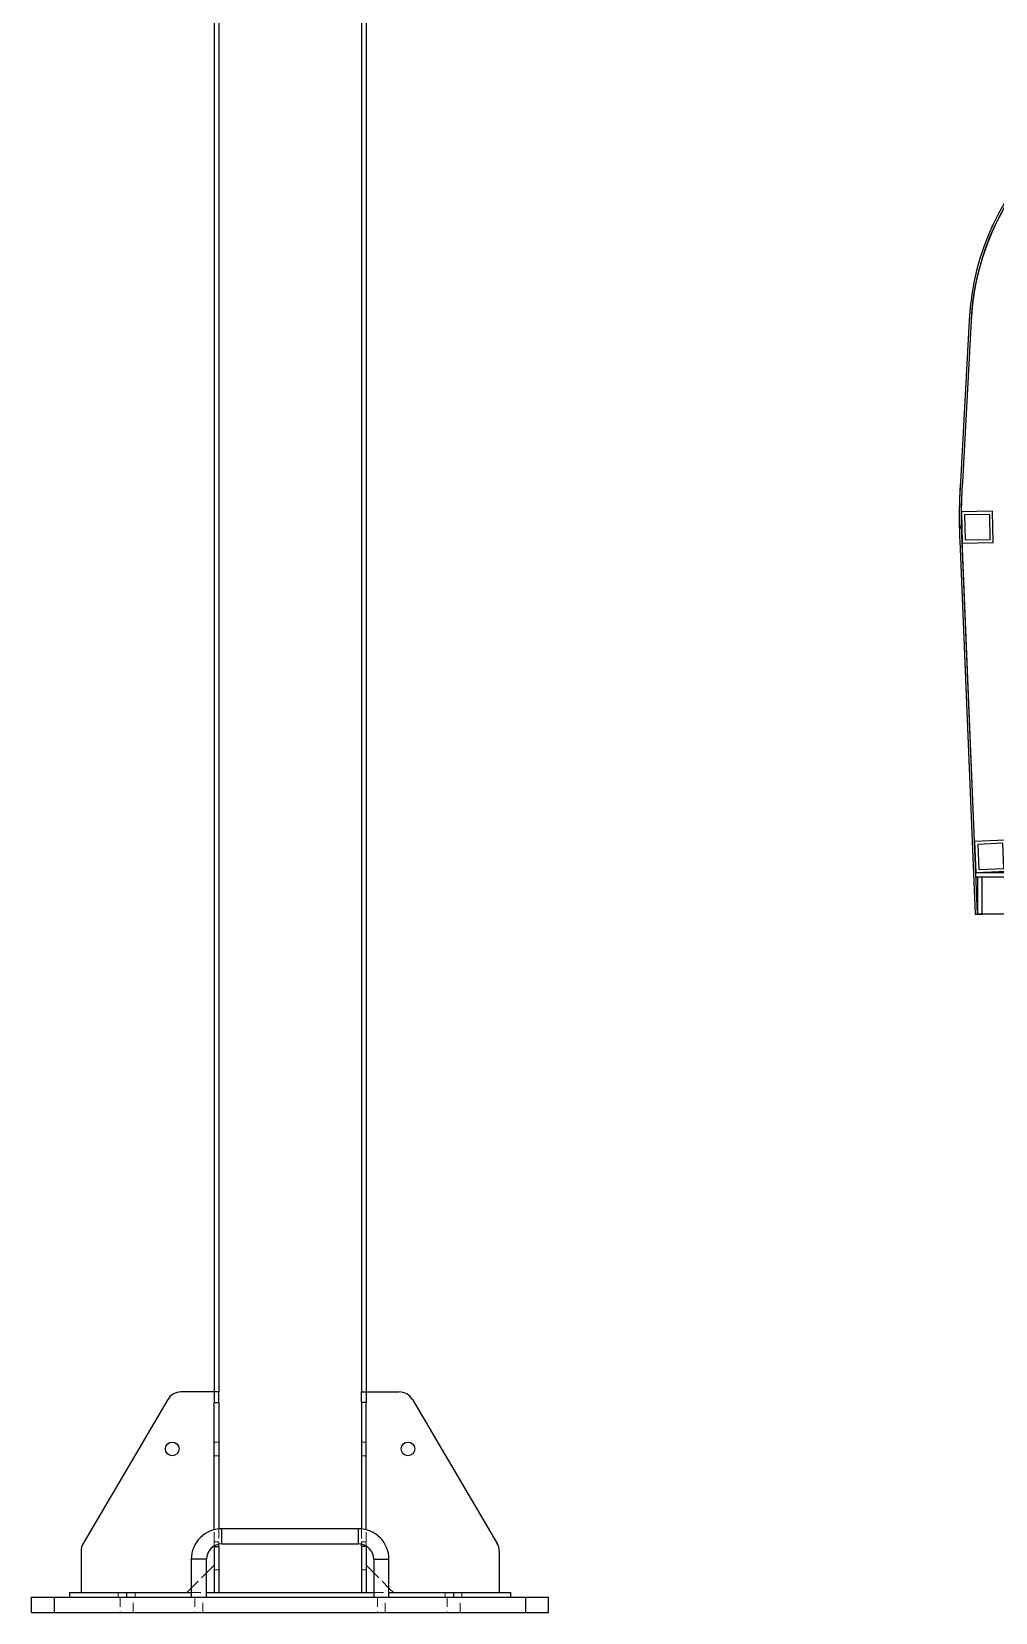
# Model space of a CAD drawing. Header units: millimetres. Extents: x 25083 to 52777, y 24772 to 45779.
# Drawn here: x 45469 to 46102, y 38373 to 39413 of the extents above; entities that cross this region are included whole.
import ezdxf

# ---------------------------------------------------------------- set-up
doc = ezdxf.new("R2010")
doc.units = ezdxf.units.MM
doc.linetypes.add('HIDDEN', pattern=[9.525, 6.35, -3.175])

# ---------------------------------------------------------------- blocks, each defined once
blk = doc.blocks.new('zw$DD04')
at = {"color": 6}
for points in [[(0, 20.5), (20.5, 20.5), (20.5, 0), (0, 0)], [(2, 18.5), (18.5, 18.5), (18.5, 2), (2, 2)]]:
    blk.add_lwpolyline(points, close=True, dxfattribs=at)
blk = doc.blocks.new('zw$1F51')
at = {"color": 6}
blk.add_lwpolyline([(0.4, 245.7, -0.029001), (0.8, 284.1), (6.5, 390.5, -0.398742), (174.7, 550.1), (942.3, 550.1, -0.398742), (1110.6, 390.5), (1116.2, 284.1, -0.029004), (1116.7, 245.7), (1106.5, 0), (10.5, 0), (0.4, 245.7, -0.000003)], format="xyb", close=True, dxfattribs=at)
blk = doc.blocks.new('zw$3E1B')
at = {"color": 7, "linetype": 'Continuous', "lineweight": 15}
for points in [[(1109.5, 0), (1119.7, 245.7, 0.028992), (1119.2, 284.3), (1113.6, 390.7, 0.398742), (943.8, 551.6), (176.2, 551.6, 0.398742), (6.5, 390.7), (0.8, 284.3, 0.028992), (0.4, 245.7), (10.5, 0)], [(1108, 0.1), (1118.2, 245.7, 0.029004), (1117.7, 284.2), (1112.1, 390.6, 0.398742), (943.8, 550.1), (176.2, 550.1, 0.398742), (8, 390.6), (2.3, 284.2, 0.029004), (1.9, 245.7), (12, 0.1)]]:
    blk.add_lwpolyline(points, format="xyb", dxfattribs=at)
at = {"color": 3}
blk.add_lwpolyline([(190.8, 550.1), (190.8, 551.6), (176.2, 551.6, 0.398742), (6.5, 390.7), (0.8, 284.3, 0.022398), (0.1, 254.4), (1.6, 254.5, -0.007717), (1.5, 264.7), (1.5, 264.7), (1.5, 264.7, -0.014682), (2.3, 284.2), (8, 390.6, -0.143246), (39.3, 479.9), (39.3, 479.9), (39.3, 479.9, -0.241677), (176.2, 550.1)], format="xyb", close=True, dxfattribs=at)
blk.add_lwpolyline([(30.5, 48.8), (10, 48), (1.9, 244.2), (22.4, 244.6), (22, 265.1), (1.5, 264.7, -0.014682), (2.3, 284.2), (8, 390.6, -0.112327), (28.4, 462.5)], format="xyb")
at = {"color": 2}
blk.add_lwpolyline([(12, 0.1), (1.9, 245.7, -0.006592), (1.6, 254.5), (0.1, 254.4, 0.006589), (0.4, 245.7), (10.5, 0), (12, 0.1)], format="xyb", close=True, dxfattribs=at)
at = {"color": 3}
blk.add_lwpolyline([(11, 27.5), (1109, 27.5), (1109, 24.5), (11, 24.5)], close=True, dxfattribs=at)
at = {"color": 2}
blk.add_lwpolyline([(12, 0.1), (15, 0.1), (15, 24.5), (12, 24.5)], close=True, dxfattribs=at)
blk.add_blockref('zw$1F51', (1.5, 0.1))
at = {"xscale": -1}
for p, rotation in [((22.4, 244.6), 1.103803205208149), ((31.4, 28.3), 2.371907044566735)]:
    blk.add_blockref('zw$DD04', p, dxfattribs=dict(at, rotation=rotation))

msp = doc.modelspace()

# ---------------------------------------------------------------- linework, layer by layer
at = {"color": 7, "linetype": 'Continuous', "lineweight": 25}
for p, q in [((45588.536, 40703.711), (45588.536, 38518.238)), ((45591.536, 40703.711), (45591.536, 38518.238)), ((45685.536, 40703.711), (45685.536, 38518.238)), ((45688.536, 40703.711), (45688.536, 38518.238)), ((45588.536, 38518.238), (45566.755, 38518.238)), ((45591.536, 38518.238), (45588.536, 38518.238)), ((45588.536, 38518.238), (45588.536, 38511.329)), ((45591.536, 38511.329), (45591.536, 38518.238)), ((45685.536, 38518.238), (45688.536, 38518.238)), ((45685.536, 38511.329), (45685.536, 38518.238)), ((45688.536, 38518.238), (45710.316, 38518.238)), ((45688.536, 38518.238), (45688.536, 38511.329)), ((45558.136, 38513.308), (45502.416, 38418.585)), ((45588.536, 38511.329), (45591.536, 38511.329)), ((45588.536, 38427.603), (45588.536, 38511.329)), ((45591.536, 38511.329), (45591.536, 38428.138)), ((45688.536, 38511.329), (45685.536, 38511.329)), ((45685.536, 38511.329), (45685.536, 38428.138)), ((45688.536, 38427.603), (45688.536, 38511.329)), ((45718.936, 38513.308), (45774.655, 38418.585)), ((45683.536, 38428.238), (45593.536, 38428.238)), ((45501.036, 38413.515), (45501.036, 38386.238)), ((45588.536, 38416.898), (45588.536, 38416.654)), ((45588.536, 38416.654), (45591.536, 38416.654)), ((45588.536, 38416.654), (45588.536, 38386.238)), ((45591.536, 38416.654), (45591.536, 38418.036)), ((45591.536, 38416.654), (45591.536, 38386.238)), ((45593.536, 38418.238), (45683.536, 38418.238)), ((45685.536, 38416.654), (45685.536, 38418.036)), ((45685.536, 38416.654), (45685.536, 38386.238)), ((45688.536, 38416.654), (45685.536, 38416.654)), ((45688.536, 38416.898), (45688.536, 38416.654)), ((45688.536, 38416.654), (45688.536, 38386.238)), ((45776.036, 38413.515), (45776.036, 38386.238)), ((45573.536, 38408.238), (45573.536, 38383.238)), ((45583.536, 38383.238), (45583.536, 38408.238)), ((45583.536, 38399.238), (45588.536, 38404.238)), ((45693.536, 38399.238), (45688.536, 38404.238)), ((45693.536, 38408.238), (45693.536, 38383.238)), ((45703.536, 38383.238), (45703.536, 38408.238)), ((45570.536, 38386.238), (45573.536, 38389.238)), ((45706.536, 38386.238), (45703.536, 38389.238)), ((45468.536, 38373.238), (45468.536, 38383.238)), ((45468.536, 38383.238), (45483.536, 38383.238)), ((45483.536, 38373.238), (45483.536, 38383.238)), ((45483.536, 38383.238), (45793.536, 38383.238)), ((45493.536, 38386.238), (45493.536, 38383.238)), ((45493.536, 38386.238), (45531.036, 38386.238)), ((45531.036, 38386.238), (45531.036, 38383.238)), ((45531.036, 38386.238), (45573.536, 38386.238)), ((45583.536, 38386.238), (45693.536, 38386.238)), ((45703.536, 38386.238), (45746.036, 38386.238)), ((45746.036, 38386.238), (45746.036, 38383.238)), ((45746.036, 38386.238), (45783.536, 38386.238)), ((45783.536, 38386.238), (45783.536, 38383.238)), ((45793.536, 38373.238), (45793.536, 38383.238)), ((45793.536, 38383.238), (45808.536, 38383.238)), ((45808.536, 38373.238), (45808.536, 38383.238)), ((45468.536, 38373.238), (45483.536, 38373.238)), ((45483.536, 38373.238), (45793.536, 38373.238)), ((45793.536, 38373.238), (45808.536, 38373.238))]:
    msp.add_line(p, q, dxfattribs=at)
at = {"color": 7, "linetype": 'HIDDEN', "lineweight": 18}
for p, q in [((45588.536, 38511.329), (45591.536, 38511.329)), ((45688.536, 38511.329), (45685.536, 38511.329)), ((45591.536, 38485.238), (45588.536, 38485.238)), ((45688.536, 38485.238), (45685.536, 38485.238)), ((45588.536, 38476.238), (45591.536, 38476.238)), ((45685.536, 38476.238), (45688.536, 38476.238)), ((45588.536, 38419.745), (45588.536, 38427.603)), ((45591.536, 38428.138), (45591.536, 38419.745)), ((45593.536, 38428.238), (45593.536, 38418.238)), ((45593.536, 38418.25), (45593.536, 38428.226)), ((45683.536, 38428.238), (45683.536, 38418.238)), ((45683.536, 38418.25), (45683.536, 38428.226)), ((45685.536, 38428.138), (45685.536, 38419.745)), ((45688.536, 38419.745), (45688.536, 38427.603)), ((45591.536, 38419.745), (45588.536, 38419.745)), ((45588.536, 38419.745), (45588.536, 38416.898)), ((45588.536, 38416.654), (45591.536, 38416.654)), ((45591.536, 38418.036), (45591.536, 38419.745)), ((45685.536, 38419.745), (45688.536, 38419.745)), ((45685.536, 38418.036), (45685.536, 38419.745)), ((45688.536, 38416.654), (45685.536, 38416.654)), ((45688.536, 38419.745), (45688.536, 38416.898)), ((45573.536, 38408.238), (45583.536, 38408.238)), ((45583.524, 38408.238), (45573.547, 38408.238)), ((45591.536, 38401.238), (45588.536, 38401.238)), ((45685.536, 38401.238), (45688.536, 38401.238)), ((45703.536, 38408.238), (45693.536, 38408.238)), ((45693.547, 38408.238), (45703.524, 38408.238)), ((45573.536, 38389.238), (45583.536, 38399.238)), ((45703.536, 38389.238), (45693.536, 38399.238)), ((45483.536, 38373.238), (45483.536, 38383.238)), ((45525.536, 38386.238), (45525.536, 38383.238)), ((45526.786, 38383.238), (45526.786, 38373.238)), ((45531.036, 38386.238), (45531.036, 38383.238)), ((45535.286, 38373.238), (45535.286, 38383.238)), ((45536.536, 38383.238), (45536.536, 38386.238)), ((45573.536, 38386.238), (45583.536, 38386.238)), ((45575.936, 38383.238), (45575.936, 38373.238)), ((45581.136, 38373.238), (45581.136, 38383.238)), ((45693.536, 38386.238), (45703.536, 38386.238)), ((45695.936, 38383.238), (45695.936, 38373.238)), ((45701.136, 38373.238), (45701.136, 38383.238)), ((45740.536, 38386.238), (45740.536, 38383.238)), ((45741.786, 38383.238), (45741.786, 38373.238)), ((45746.036, 38386.238), (45746.036, 38383.238)), ((45750.286, 38373.238), (45750.286, 38383.238)), ((45751.536, 38383.238), (45751.536, 38386.238)), ((45793.536, 38373.238), (45793.536, 38383.238))]:
    msp.add_line(p, q, dxfattribs=at)
at = {"color": 8, "linetype": 'Continuous', "lineweight": 25}
for p, q in [((45593.536, 38423.238), (45593.536, 38428.238)), ((45593.536, 38418.238), (45593.536, 38423.238)), ((45683.536, 38423.238), (45683.536, 38428.238)), ((45683.536, 38418.238), (45683.536, 38423.238)), ((45578.536, 38408.238), (45573.536, 38408.238)), ((45583.536, 38408.238), (45578.536, 38408.238)), ((45693.536, 38408.238), (45698.536, 38408.238)), ((45698.536, 38408.238), (45703.536, 38408.238))]:
    msp.add_line(p, q, dxfattribs=at)
at = {"color": 7, "linetype": 'Continuous', "lineweight": 25}
for centre in [(45561.036, 38480.738), (45716.036, 38480.738)]:
    msp.add_circle(centre, 4.5, dxfattribs=at)
for centre, radius, start, end in [((45566.755, 38508.238), 10, 90, 149.534455), ((45710.316, 38508.238), 10, 30.465545, 90), ((45593.536, 38408.238), 20, 90, 180), ((45683.536, 38408.238), 20, 0, 90), ((45511.036, 38413.515), 10, 149.534455, 180), ((45593.536, 38408.238), 10, 90, 180), ((45683.536, 38408.238), 10, 0, 90), ((45766.036, 38413.515), 10, 0, 30.465545)]:
    msp.add_arc(centre, radius, start, end, dxfattribs=at)

# ---------------------------------------------------------------- block references
msp.add_blockref('zw$3E1B', (46078.512, 38832.408))

doc.saveas('drawing.dxf')
